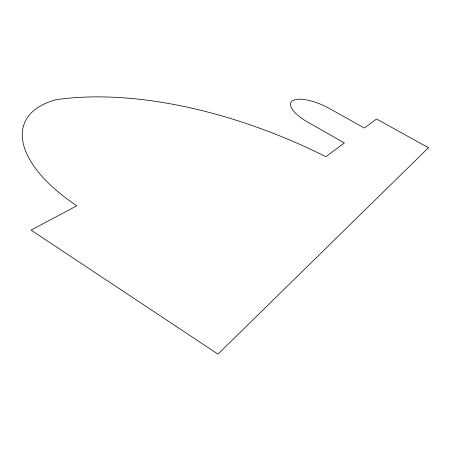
<?xml version="1.0" encoding="UTF-8"?>
<svg xmlns="http://www.w3.org/2000/svg" width="451" height="451" viewBox="0 0 451 451"><rect width="100%" height="100%" fill="white"/><g stroke="black" fill="none" stroke-linecap="round" stroke-linejoin="round"><path stroke-width="0.68" d="M428.45 147.742L217.991 354.136L31.046 230.106L76.833 205.803A137.995 63.743 21.3 0 1 56.127 99.66A329.974 172.152 26 0 1 325.91 156.689L344.389 142.928L307.926 122.238A30.984 10.999 24.7 0 1 292.62 100.697A30.984 10.999 24.7 0 1 329.63 108.629L364.369 128.045L376.529 118.985L428.45 147.742"/></g></svg>
